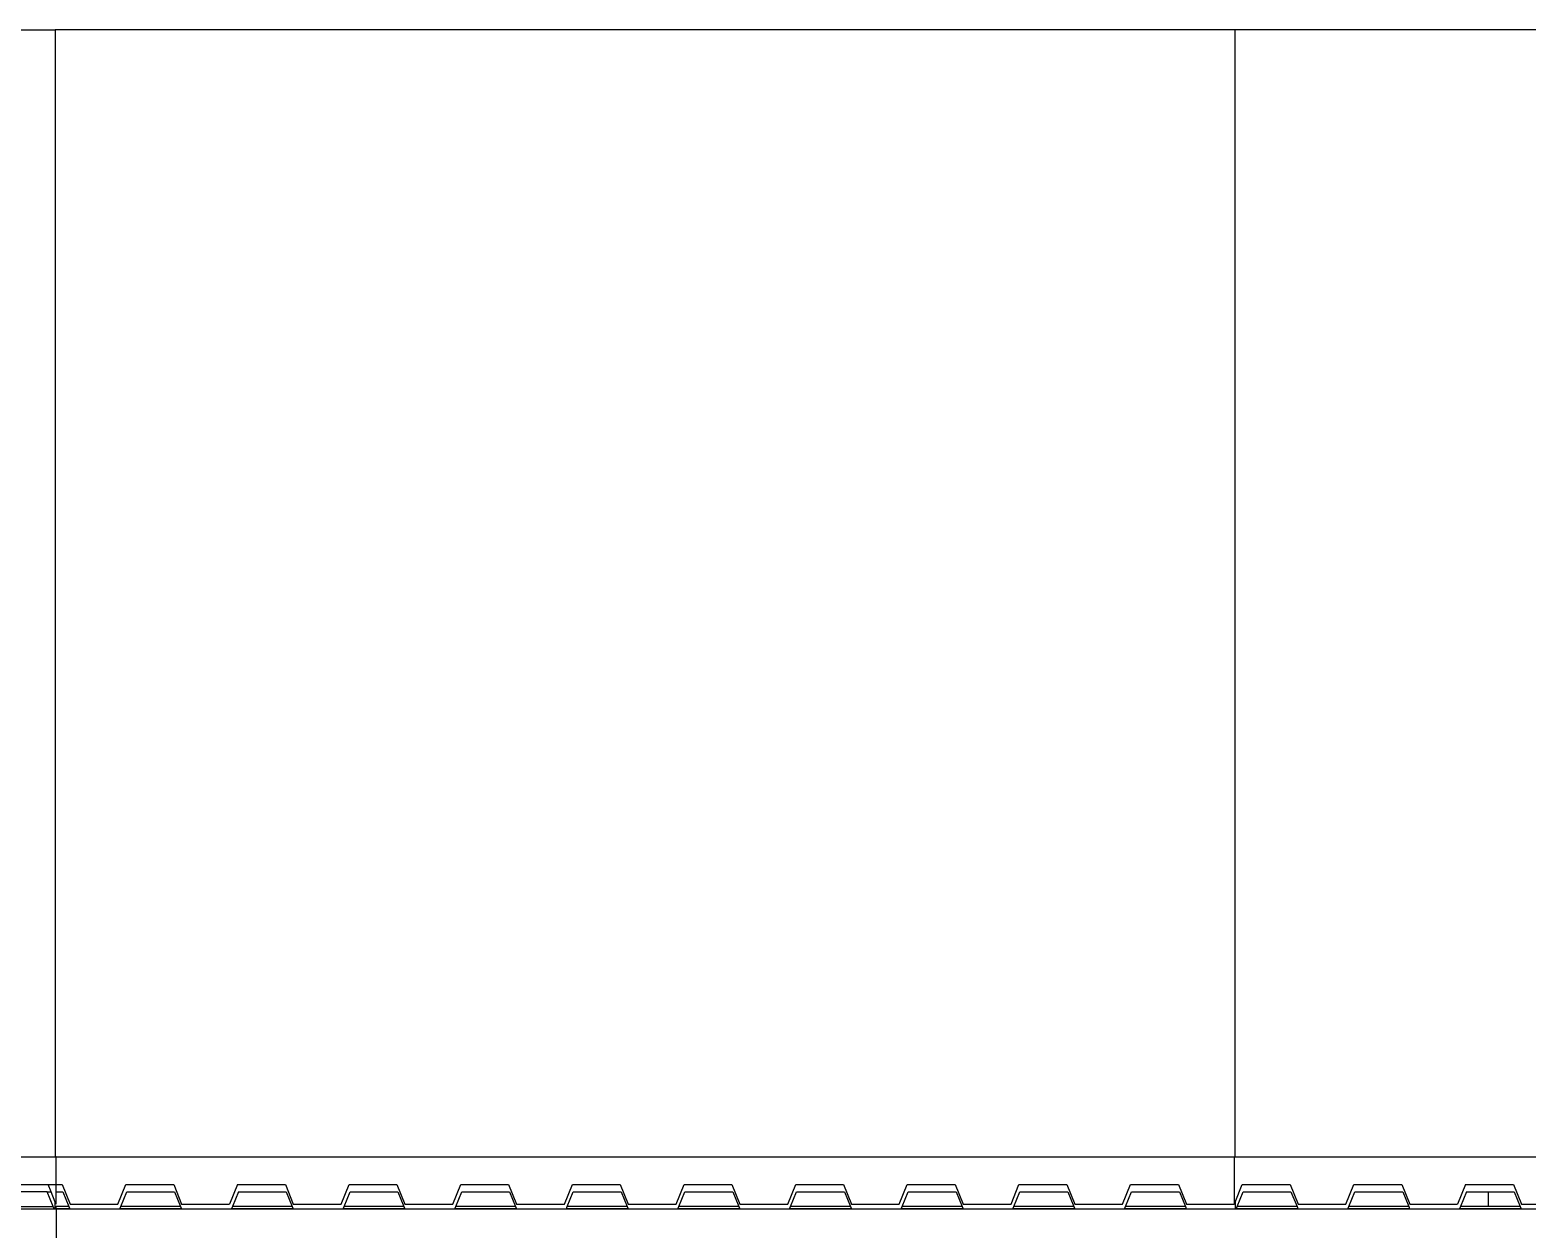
# Model space of a CAD drawing. Extents: x -92 to 92, y -11 to 21.
# Drawn here: x -32.215 to -28.427, y 18.048 to 21.082 of the extents above; entities that cross this region are included whole.
import ezdxf

# ---------------------------------------------------------------- set-up
doc = ezdxf.new("R2010")
doc.units = 0
doc.layers.get('0').update_dxf_attribs({"linetype": 'CONTINUOUS'})

msp = doc.modelspace()

# ---------------------------------------------------------------- linework, layer by layer
for p, q in [((-32.2723, 21.0819), (-32.151, 21.0819)), ((-32.151, 21.0819), (-32.151, 18.231)), ((-29.1658, 21.0819), (-32.151, 21.0819)), ((-29.1658, 18.231), (-29.1658, 21.0819)), ((-26.0592, 21.0819), (-29.1658, 21.0819)), ((-32.2723, 18.231), (-32.151, 18.231)), ((-32.1487, 18.231), (-32.151, 18.231)), ((-32.1487, 18.161), (-32.1487, 18.231)), ((-32.1487, 18.231), (-29.1681, 18.231)), ((-29.1681, 18.231), (-29.1681, 18.111)), ((-29.1681, 18.231), (-29.1658, 18.231)), ((-29.1658, 18.231), (-26.0616, 18.231)), ((-32.2545, 18.161), (-32.1688, 18.161)), ((-32.1712, 18.1425), (-32.2521, 18.1425)), ((-32.1712, 18.1425), (-32.1614, 18.1425)), ((-32.1559, 18.1052), (-32.1712, 18.1425)), ((-32.1614, 18.1425), (-32.1688, 18.161)), ((-32.1688, 18.161), (-32.1487, 18.161)), ((-32.151, 18.1168), (-32.1614, 18.1425)), ((-32.1487, 18.161), (-32.1335, 18.161)), ((-32.1487, 18.1425), (-32.1487, 18.161)), ((-32.1487, 18.1425), (-32.1311, 18.1425)), ((-32.1487, 18.111), (-32.1487, 18.1425)), ((-32.1335, 18.161), (-32.1133, 18.111)), ((-32.1311, 18.1425), (-32.1159, 18.1052)), ((-31.9923, 18.111), (-31.9721, 18.161)), ((-31.985, 18.1052), (-31.9697, 18.1425)), ((-31.9721, 18.161), (-31.851, 18.161)), ((-31.9697, 18.1425), (-31.8487, 18.1425)), ((-31.851, 18.161), (-31.8309, 18.111)), ((-31.8487, 18.1425), (-31.8335, 18.1052)), ((-31.6897, 18.161), (-31.7098, 18.111)), ((-31.6873, 18.1425), (-31.7026, 18.1052)), ((-31.6897, 18.161), (-31.5686, 18.161)), ((-31.6873, 18.1425), (-31.5663, 18.1425)), ((-31.5686, 18.161), (-31.5485, 18.111)), ((-31.5663, 18.1425), (-31.551, 18.1052)), ((-31.4274, 18.111), (-31.4073, 18.161)), ((-31.4202, 18.1052), (-31.4049, 18.1425)), ((-31.4073, 18.161), (-31.2862, 18.161)), ((-31.4049, 18.1425), (-31.2839, 18.1425)), ((-31.2862, 18.161), (-31.266, 18.111)), ((-31.2839, 18.1425), (-31.2686, 18.1052)), ((-31.145, 18.111), (-31.1248, 18.161)), ((-31.1377, 18.1052), (-31.1225, 18.1425)), ((-31.1248, 18.161), (-31.0038, 18.161)), ((-31.1225, 18.1425), (-31.0015, 18.1425)), ((-31.0038, 18.161), (-30.9836, 18.111)), ((-31.0015, 18.1425), (-30.9862, 18.1052)), ((-30.8626, 18.111), (-30.8424, 18.161)), ((-30.8553, 18.1052), (-30.8401, 18.1425)), ((-30.8424, 18.161), (-30.7214, 18.161)), ((-30.8401, 18.1425), (-30.719, 18.1425)), ((-30.7214, 18.161), (-30.7012, 18.111)), ((-30.719, 18.1425), (-30.7038, 18.1052)), ((-30.5802, 18.111), (-30.56, 18.161)), ((-30.5729, 18.1052), (-30.5577, 18.1425)), ((-30.56, 18.161), (-30.439, 18.161)), ((-30.5577, 18.1425), (-30.4366, 18.1425)), ((-30.439, 18.161), (-30.4188, 18.111)), ((-30.4366, 18.1425), (-30.4214, 18.1052)), ((-30.2978, 18.111), (-30.2776, 18.161)), ((-30.2905, 18.1052), (-30.2753, 18.1425)), ((-30.2776, 18.161), (-30.1566, 18.161)), ((-30.2753, 18.1425), (-30.1542, 18.1425)), ((-30.1566, 18.161), (-30.1364, 18.111)), ((-30.1542, 18.1425), (-30.139, 18.1052)), ((-30.0154, 18.111), (-29.9952, 18.161)), ((-30.0081, 18.1052), (-29.9928, 18.1425)), ((-29.9952, 18.161), (-29.8742, 18.161)), ((-29.9928, 18.1425), (-29.8718, 18.1425)), ((-29.8742, 18.161), (-29.854, 18.111)), ((-29.8718, 18.1425), (-29.8566, 18.1052)), ((-29.7329, 18.111), (-29.7128, 18.161)), ((-29.7257, 18.1052), (-29.7104, 18.1425)), ((-29.7128, 18.161), (-29.5917, 18.161)), ((-29.7104, 18.1425), (-29.5894, 18.1425)), ((-29.5917, 18.161), (-29.5716, 18.111)), ((-29.5894, 18.1425), (-29.5741, 18.1052)), ((-29.4505, 18.111), (-29.4304, 18.161)), ((-29.4433, 18.1052), (-29.428, 18.1425)), ((-29.4304, 18.161), (-29.3093, 18.161)), ((-29.428, 18.1425), (-29.307, 18.1425)), ((-29.3093, 18.161), (-29.2892, 18.111)), ((-29.307, 18.1425), (-29.2917, 18.1052)), ((-29.1658, 18.1168), (-29.1479, 18.161)), ((-29.1608, 18.1052), (-29.1456, 18.1425)), ((-29.1479, 18.161), (-29.0269, 18.161)), ((-29.1456, 18.1425), (-29.0246, 18.1425)), ((-29.0269, 18.161), (-29.0067, 18.111)), ((-29.0246, 18.1425), (-29.0093, 18.1052)), ((-28.8857, 18.111), (-28.8655, 18.161)), ((-28.8784, 18.1052), (-28.8632, 18.1425)), ((-28.8655, 18.161), (-28.7445, 18.161)), ((-28.8632, 18.1425), (-28.7421, 18.1425)), ((-28.7445, 18.161), (-28.7243, 18.111)), ((-28.7421, 18.1425), (-28.7269, 18.1052)), ((-28.5831, 18.161), (-28.6033, 18.111)), ((-28.5808, 18.1425), (-28.596, 18.1052)), ((-28.5831, 18.161), (-28.4621, 18.161)), ((-28.5808, 18.1425), (-28.5247, 18.1425)), ((-28.5247, 18.1425), (-28.4597, 18.1425)), ((-28.5247, 18.1052), (-28.5247, 18.1425)), ((-28.4621, 18.161), (-28.4419, 18.111)), ((-28.4597, 18.1425), (-28.4445, 18.1052)), ((-32.2674, 18.1052), (-32.1559, 18.1052)), ((-32.1536, 18.0995), (-32.1559, 18.1052)), ((-32.151, 18.1052), (-32.151, 18.1168)), ((-32.1487, 18.111), (-32.151, 18.1168)), ((-32.151, 18.1052), (-32.1487, 18.1052)), ((-32.151, 18.0995), (-32.151, 18.1052)), ((-32.1487, 18.0995), (-32.1487, 18.1052)), ((-32.1159, 18.1052), (-32.1487, 18.1052)), ((-32.1159, 18.1052), (-32.1135, 18.0995)), ((-32.1133, 18.111), (-31.9923, 18.111)), ((-31.9873, 18.0995), (-31.985, 18.1052)), ((-31.8335, 18.1052), (-31.985, 18.1052)), ((-31.8335, 18.1052), (-31.8311, 18.0995)), ((-31.8309, 18.111), (-31.7098, 18.111)), ((-31.7026, 18.1052), (-31.7049, 18.0995)), ((-31.551, 18.1052), (-31.7026, 18.1052)), ((-31.551, 18.1052), (-31.5487, 18.0995)), ((-31.5485, 18.111), (-31.4274, 18.111)), ((-31.4225, 18.0995), (-31.4202, 18.1052)), ((-31.2686, 18.1052), (-31.4202, 18.1052)), ((-31.2686, 18.1052), (-31.2663, 18.0995)), ((-31.266, 18.111), (-31.145, 18.111)), ((-31.1401, 18.0995), (-31.1377, 18.1052)), ((-30.9862, 18.1052), (-31.1377, 18.1052)), ((-30.9862, 18.1052), (-30.9839, 18.0995)), ((-30.9836, 18.111), (-30.8626, 18.111)), ((-30.8577, 18.0995), (-30.8553, 18.1052)), ((-30.7038, 18.1052), (-30.8553, 18.1052)), ((-30.7038, 18.1052), (-30.7014, 18.0995)), ((-30.7012, 18.111), (-30.5802, 18.111)), ((-30.5753, 18.0995), (-30.5729, 18.1052)), ((-30.4214, 18.1052), (-30.5729, 18.1052)), ((-30.4214, 18.1052), (-30.419, 18.0995)), ((-30.4188, 18.111), (-30.2978, 18.111)), ((-30.2929, 18.0995), (-30.2905, 18.1052)), ((-30.139, 18.1052), (-30.2905, 18.1052)), ((-30.139, 18.1052), (-30.1366, 18.0995)), ((-30.1364, 18.111), (-30.0154, 18.111)), ((-30.0104, 18.0995), (-30.0081, 18.1052)), ((-29.8566, 18.1052), (-30.0081, 18.1052)), ((-29.8566, 18.1052), (-29.8542, 18.0995)), ((-29.854, 18.111), (-29.7329, 18.111)), ((-29.728, 18.0995), (-29.7257, 18.1052)), ((-29.5741, 18.1052), (-29.7257, 18.1052)), ((-29.5741, 18.1052), (-29.5718, 18.0995)), ((-29.5716, 18.111), (-29.4505, 18.111)), ((-29.4456, 18.0995), (-29.4433, 18.1052)), ((-29.2917, 18.1052), (-29.4433, 18.1052)), ((-29.2917, 18.1052), (-29.2894, 18.0995)), ((-29.2892, 18.111), (-29.1681, 18.111)), ((-29.1681, 18.111), (-29.1658, 18.1168)), ((-29.1658, 18.1168), (-29.1658, 18.0984)), ((-29.1632, 18.0995), (-29.1608, 18.1052)), ((-29.0093, 18.1052), (-29.1608, 18.1052)), ((-29.0093, 18.1052), (-29.007, 18.0995)), ((-29.0067, 18.111), (-28.8857, 18.111)), ((-28.8808, 18.0995), (-28.8784, 18.1052)), ((-28.7269, 18.1052), (-28.8784, 18.1052)), ((-28.7269, 18.1052), (-28.7245, 18.0995)), ((-28.7243, 18.111), (-28.6033, 18.111)), ((-28.596, 18.1052), (-28.5984, 18.0995)), ((-28.5247, 18.1052), (-28.596, 18.1052)), ((-28.4445, 18.1052), (-28.5247, 18.1052)), ((-28.4445, 18.1052), (-28.4421, 18.0995)), ((-28.4419, 18.111), (-28.3209, 18.111)), ((-32.1531, 18.0984), (-32.2702, 18.0984)), ((-32.2698, 18.0995), (-32.1536, 18.0995)), ((-32.1531, 18.0984), (-32.1536, 18.0995)), ((-32.151, 18.0984), (-32.1531, 18.0984)), ((-32.151, 18.0995), (-32.1487, 18.0995)), ((-32.151, 18.0984), (-32.151, 18.0995)), ((-32.1487, 18.0984), (-32.151, 18.0984)), ((-32.1487, 18.0995), (-32.1487, 18.0984)), ((-32.1135, 18.0995), (-32.1487, 18.0995)), ((-32.1487, 18.0984), (-32.1487, 17.9984)), ((-32.1131, 18.0984), (-32.1487, 18.0984)), ((-32.1135, 18.0995), (-32.1131, 18.0984)), ((-31.9878, 18.0984), (-32.1131, 18.0984)), ((-31.9878, 18.0984), (-31.9873, 18.0995)), ((-31.8306, 18.0984), (-31.9878, 18.0984)), ((-31.8311, 18.0995), (-31.9873, 18.0995)), ((-31.8311, 18.0995), (-31.8306, 18.0984)), ((-31.7054, 18.0984), (-31.8306, 18.0984)), ((-31.7049, 18.0995), (-31.7054, 18.0984)), ((-31.5482, 18.0984), (-31.7054, 18.0984)), ((-31.5487, 18.0995), (-31.7049, 18.0995)), ((-31.5487, 18.0995), (-31.5482, 18.0984)), ((-31.423, 18.0984), (-31.5482, 18.0984)), ((-31.423, 18.0984), (-31.4225, 18.0995)), ((-31.2658, 18.0984), (-31.423, 18.0984)), ((-31.2663, 18.0995), (-31.4225, 18.0995)), ((-31.2663, 18.0995), (-31.2658, 18.0984)), ((-31.1405, 18.0984), (-31.2658, 18.0984)), ((-31.1405, 18.0984), (-31.1401, 18.0995)), ((-30.9834, 18.0984), (-31.1405, 18.0984)), ((-30.9839, 18.0995), (-31.1401, 18.0995)), ((-30.9839, 18.0995), (-30.9834, 18.0984)), ((-30.8581, 18.0984), (-30.9834, 18.0984)), ((-30.8581, 18.0984), (-30.8577, 18.0995)), ((-30.701, 18.0984), (-30.8581, 18.0984)), ((-30.7014, 18.0995), (-30.8577, 18.0995)), ((-30.7014, 18.0995), (-30.701, 18.0984)), ((-30.5757, 18.0984), (-30.701, 18.0984)), ((-30.5757, 18.0984), (-30.5753, 18.0995)), ((-30.4186, 18.0984), (-30.5757, 18.0984)), ((-30.419, 18.0995), (-30.5753, 18.0995)), ((-30.419, 18.0995), (-30.4186, 18.0984)), ((-30.2933, 18.0984), (-30.4186, 18.0984)), ((-30.2933, 18.0984), (-30.2929, 18.0995)), ((-30.1362, 18.0984), (-30.2933, 18.0984)), ((-30.1366, 18.0995), (-30.2929, 18.0995)), ((-30.1366, 18.0995), (-30.1362, 18.0984)), ((-30.0109, 18.0984), (-30.1362, 18.0984)), ((-30.0109, 18.0984), (-30.0104, 18.0995)), ((-29.8537, 18.0984), (-30.0109, 18.0984)), ((-29.8542, 18.0995), (-30.0104, 18.0995)), ((-29.8542, 18.0995), (-29.8537, 18.0984)), ((-29.7285, 18.0984), (-29.8537, 18.0984)), ((-29.7285, 18.0984), (-29.728, 18.0995)), ((-29.5713, 18.0984), (-29.7285, 18.0984)), ((-29.5718, 18.0995), (-29.728, 18.0995)), ((-29.5718, 18.0995), (-29.5713, 18.0984)), ((-29.4461, 18.0984), (-29.5713, 18.0984)), ((-29.4461, 18.0984), (-29.4456, 18.0995)), ((-29.2889, 18.0984), (-29.4461, 18.0984)), ((-29.2894, 18.0995), (-29.4456, 18.0995)), ((-29.2894, 18.0995), (-29.2889, 18.0984)), ((-29.1658, 18.0984), (-29.2889, 18.0984)), ((-29.1637, 18.0984), (-29.1658, 18.0984)), ((-29.1637, 18.0984), (-29.1632, 18.0995)), ((-29.0065, 18.0984), (-29.1637, 18.0984)), ((-29.007, 18.0995), (-29.1632, 18.0995)), ((-29.007, 18.0995), (-29.0065, 18.0984)), ((-28.8812, 18.0984), (-29.0065, 18.0984)), ((-28.8812, 18.0984), (-28.8808, 18.0995)), ((-28.7241, 18.0984), (-28.8812, 18.0984)), ((-28.7245, 18.0995), (-28.8808, 18.0995)), ((-28.7245, 18.0995), (-28.7241, 18.0984)), ((-28.5988, 18.0984), (-28.7241, 18.0984)), ((-28.5984, 18.0995), (-28.5988, 18.0984)), ((-28.4417, 18.0984), (-28.5988, 18.0984)), ((-28.4421, 18.0995), (-28.5984, 18.0995)), ((-28.4421, 18.0995), (-28.4417, 18.0984)), ((-28.3164, 18.0984), (-28.4417, 18.0984))]:
    msp.add_line(p, q)

doc.saveas('drawing.dxf')
